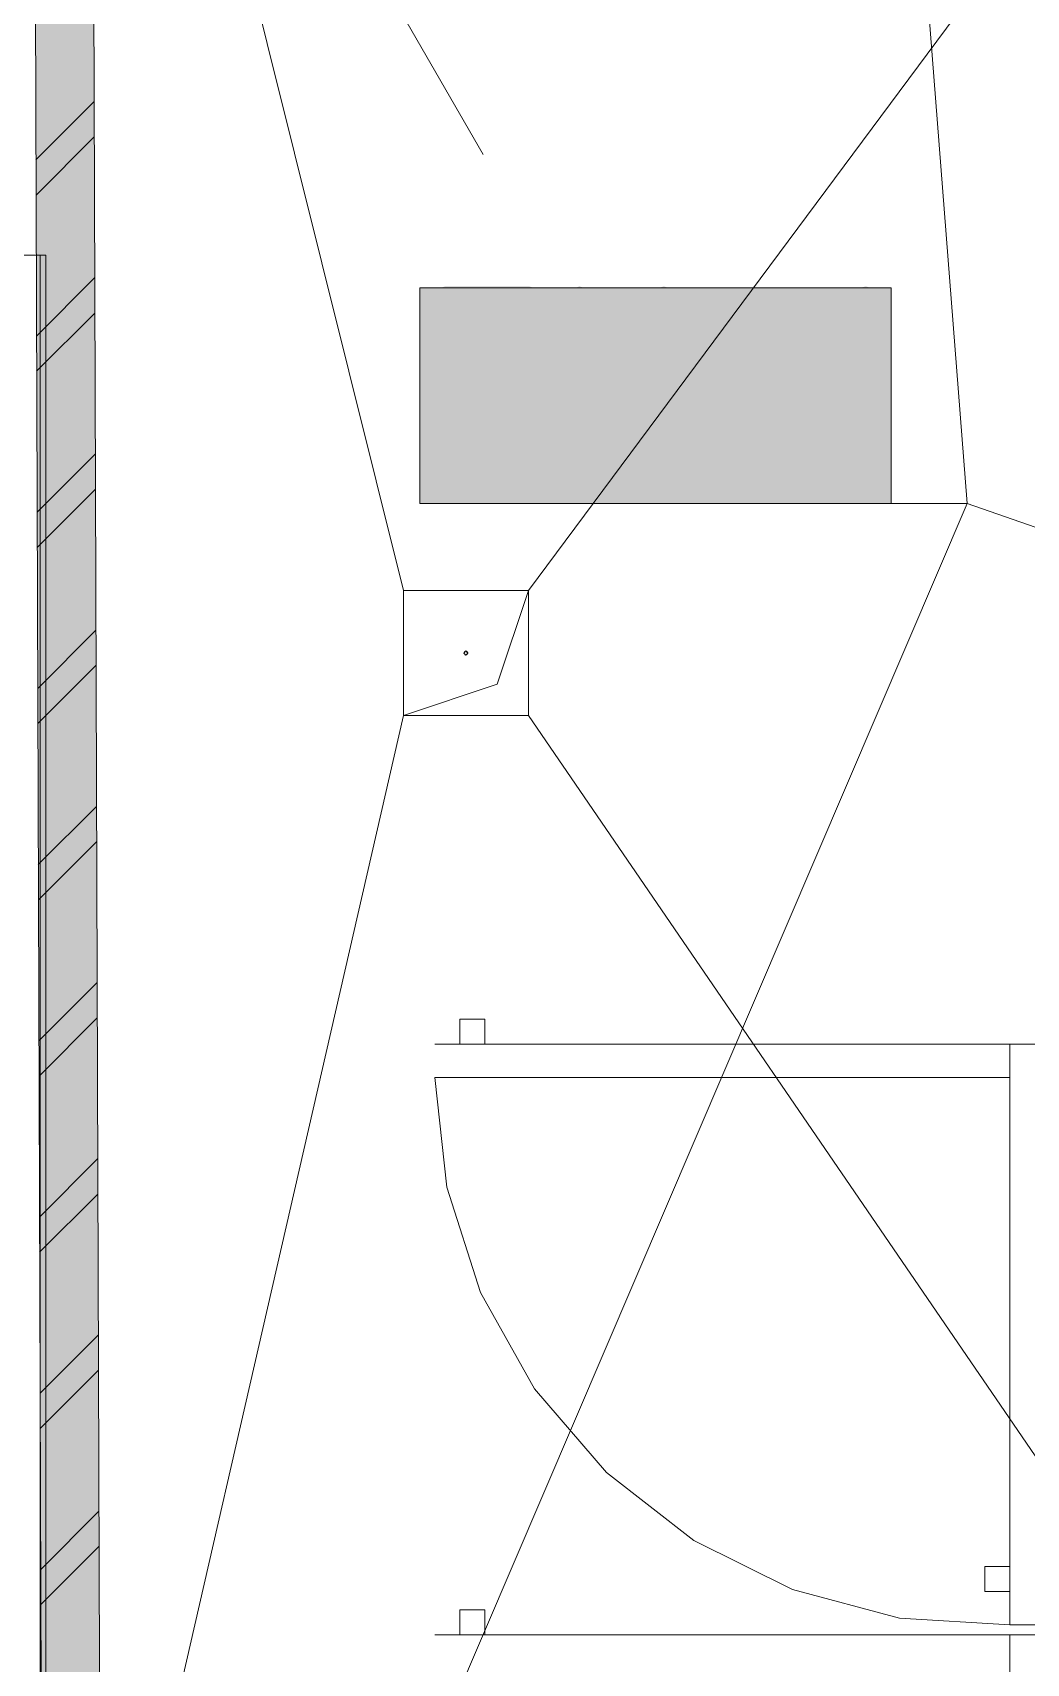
# Model space of a CAD drawing. Header units: millimetres. Extents: x -546 to 1681, y -650 to 1730.
# Drawn here: x 833.01 to 844.93, y 667.62 to 687.18 of the extents above; entities that cross this region are included whole.
import ezdxf

# ---------------------------------------------------------------- set-up
doc = ezdxf.new("R2010")
doc.units = ezdxf.units.MM

msp = doc.modelspace()

# ---------------------------------------------------------------- hatches: boundary and pattern name
at = {"true_color": 0xffffff}
h = msp.add_hatch(color=7, dxfattribs=at)
h.dxf.hatch_style = 2
h.paths.add_polyline_path([(833.858, 653.028), (833.158, 653.04), (833.009, 697.01), (833.709, 697.01)])
h = msp.add_hatch(color=7, dxfattribs=at)
h.dxf.hatch_style = 2
h.paths.add_polyline_path([(837.654, 684.121), (843.31, 684.121), (843.31, 681.533), (837.654, 681.533)])
h = msp.add_hatch(color=7, dxfattribs=at)
h.dxf.hatch_style = 2
h.paths.add_polyline_path([(837.654, 684.121), (843.31, 684.121), (843.31, 681.533), (837.654, 681.533)])
h = msp.add_hatch(color=7, dxfattribs=at)
h.dxf.hatch_style = 2
h.paths.add_polyline_path([(837.654, 684.121), (843.31, 684.121), (843.31, 681.533), (837.654, 681.533)])
at = {"true_color": 0x0077b0}
h = msp.add_hatch(color=144, dxfattribs=at)
h.dxf.hatch_style = 2
h.paths.add_polyline_path([(837.957, 684.139), (838.967, 684.139), (839.041, 684.113), (839.066, 684.037), (839.066, 682.219), (839.041, 682.144), (838.967, 682.121), (838.891, 682.144), (838.865, 682.219), (838.865, 683.935), (838.058, 683.935), (838.058, 682.219), (838.033, 682.144), (837.957, 682.121), (837.881, 682.144), (837.856, 682.219), (837.856, 684.037), (837.881, 684.113)])
h = msp.add_hatch(color=144, dxfattribs=at)
h.dxf.hatch_style = 2
h.paths.add_polyline_path([(837.957, 684.139), (838.967, 684.139), (839.041, 684.113), (839.066, 684.037), (839.066, 682.219), (839.041, 682.144), (838.967, 682.121), (838.891, 682.144), (838.865, 682.219), (838.865, 683.935), (838.058, 683.935), (838.058, 682.219), (838.033, 682.144), (837.957, 682.121), (837.881, 682.144), (837.856, 682.219), (837.856, 684.037), (837.881, 684.113)])
h = msp.add_hatch(color=144, dxfattribs=at)
h.dxf.hatch_style = 2
h.paths.add_polyline_path([(837.957, 684.139), (838.967, 684.139), (839.041, 684.113), (839.066, 684.037), (839.066, 682.219), (839.041, 682.144), (838.967, 682.121), (838.891, 682.144), (838.865, 682.219), (838.865, 683.935), (838.058, 683.935), (838.058, 682.219), (838.033, 682.144), (837.957, 682.121), (837.881, 682.144), (837.856, 682.219), (837.856, 684.037), (837.881, 684.113)])
h = msp.add_hatch(color=144, dxfattribs=at)
h.dxf.hatch_style = 2
h.paths.add_polyline_path([(839.471, 682.219), (839.471, 684.037), (839.496, 684.113), (839.572, 684.139), (839.648, 684.113), (839.674, 684.037), (839.674, 683.331), (840.481, 683.331), (840.481, 684.037), (840.506, 684.113), (840.583, 684.139), (840.656, 684.113), (840.681, 684.037), (840.681, 682.219), (840.656, 682.144), (840.583, 682.121), (840.506, 682.144), (840.481, 682.219), (840.481, 683.128), (839.674, 683.128), (839.674, 682.219), (839.648, 682.144), (839.572, 682.121), (839.496, 682.144)])
h = msp.add_hatch(color=144, dxfattribs=at)
h.dxf.hatch_style = 2
h.paths.add_polyline_path([(839.471, 682.219), (839.471, 684.037), (839.496, 684.113), (839.572, 684.139), (839.648, 684.113), (839.674, 684.037), (839.674, 683.331), (840.481, 683.331), (840.481, 684.037), (840.506, 684.113), (840.583, 684.139), (840.656, 684.113), (840.681, 684.037), (840.681, 682.219), (840.656, 682.144), (840.583, 682.121), (840.506, 682.144), (840.481, 682.219), (840.481, 683.128), (839.674, 683.128), (839.674, 682.219), (839.648, 682.144), (839.572, 682.121), (839.496, 682.144)])
h = msp.add_hatch(color=144, dxfattribs=at)
h.dxf.hatch_style = 2
h.paths.add_polyline_path([(839.471, 682.219), (839.471, 684.037), (839.496, 684.113), (839.572, 684.139), (839.648, 684.113), (839.674, 684.037), (839.674, 683.331), (840.481, 683.331), (840.481, 684.037), (840.506, 684.113), (840.583, 684.139), (840.656, 684.113), (840.681, 684.037), (840.681, 682.219), (840.656, 682.144), (840.583, 682.121), (840.506, 682.144), (840.481, 682.219), (840.481, 683.128), (839.674, 683.128), (839.674, 682.219), (839.648, 682.144), (839.572, 682.121), (839.496, 682.144)])
h = msp.add_hatch(color=144, dxfattribs=at)
h.dxf.hatch_style = 2
h.paths.add_polyline_path([(842.904, 683.794), (842.673, 683.563), (842.602, 683.532), (842.526, 683.557), (842.501, 683.633), (842.529, 683.704), (842.924, 684.099), (842.965, 684.128), (843.006, 684.139), (843.082, 684.113), (843.107, 684.037), (843.107, 682.219), (843.082, 682.144), (843.006, 682.121), (842.93, 682.144), (842.904, 682.219)])
h = msp.add_hatch(color=144, dxfattribs=at)
h.dxf.hatch_style = 2
h.paths.add_polyline_path([(842.904, 683.794), (842.673, 683.563), (842.602, 683.532), (842.526, 683.557), (842.501, 683.633), (842.529, 683.704), (842.924, 684.099), (842.965, 684.128), (843.006, 684.139), (843.082, 684.113), (843.107, 684.037), (843.107, 682.219), (843.082, 682.144), (843.006, 682.121), (842.93, 682.144), (842.904, 682.219)])
h = msp.add_hatch(color=144, dxfattribs=at)
h.dxf.hatch_style = 2
h.paths.add_polyline_path([(842.904, 683.794), (842.673, 683.563), (842.602, 683.532), (842.526, 683.557), (842.501, 683.633), (842.529, 683.704), (842.924, 684.099), (842.965, 684.128), (843.006, 684.139), (843.082, 684.113), (843.107, 684.037), (843.107, 682.219), (843.082, 682.144), (843.006, 682.121), (842.93, 682.144), (842.904, 682.219)])
h = msp.add_hatch(color=144, dxfattribs=at)
h.dxf.hatch_style = 2
h.paths.add_polyline_path([(841.995, 682.623), (841.188, 682.623), (841.111, 682.648), (841.086, 682.725), (841.111, 682.801), (841.188, 682.826), (841.995, 682.826), (842.071, 682.801), (842.096, 682.725), (842.071, 682.648)])
h = msp.add_hatch(color=144, dxfattribs=at)
h.dxf.hatch_style = 2
h.paths.add_polyline_path([(841.995, 682.623), (841.188, 682.623), (841.111, 682.648), (841.086, 682.725), (841.111, 682.801), (841.188, 682.826), (841.995, 682.826), (842.071, 682.801), (842.096, 682.725), (842.071, 682.648)])
h = msp.add_hatch(color=144, dxfattribs=at)
h.dxf.hatch_style = 2
h.paths.add_polyline_path([(841.995, 682.623), (841.188, 682.623), (841.111, 682.648), (841.086, 682.725), (841.111, 682.801), (841.188, 682.826), (841.995, 682.826), (842.071, 682.801), (842.096, 682.725), (842.071, 682.648)])

# ---------------------------------------------------------------- linework, layer by layer
at = {"color": 7, "lineweight": 0}
for points in [[(833.205, 697.551), (837.457, 680.489)], [(833.009, 697.01), (833.158, 653.04)], [(833.861, 652.328), (833.709, 697.01)], [(833.166, 694.814), (838.416, 685.721)], [(838.957, 680.489), (848.422, 693.223)], [(833.048, 685.657), (833.745, 686.355)], [(833.049, 685.234), (833.747, 685.932)], [(833.166, 684.514), (831.507, 684.514)], [(833.097, 657.96), (833.097, 684.514)], [(833.166, 661.088), (833.166, 684.514)], [(833.055, 683.543), (833.752, 684.241)], [(833.056, 683.12), (833.754, 683.818)], [(833.062, 681.429), (833.76, 682.126)], [(833.063, 681.006), (833.761, 681.704)], [(837.457, 678.989), (837.457, 680.489)], [(837.457, 680.489), (838.957, 680.489)], [(838.957, 680.489), (837.457, 680.489)], [(837.457, 680.489), (837.457, 678.989)], [(838.957, 680.489), (838.582, 679.364)], [(838.957, 680.489), (838.957, 678.989)], [(838.957, 678.989), (838.957, 680.489)], [(833.069, 679.315), (833.767, 680.012)], [(838.182, 679.739), (838.207, 679.764), (838.232, 679.739)], [(838.182, 679.739), (838.194, 679.761)], [(838.207, 679.764), (838.231, 679.746)], [(833.071, 678.892), (833.768, 679.589)], [(838.232, 679.739), (838.207, 679.714), (838.182, 679.739)], [(838.231, 679.733), (838.207, 679.714), (838.194, 679.718)], [(838.582, 679.364), (837.457, 678.989)], [(833.166, 660.289), (837.457, 678.989)], [(838.957, 678.989), (837.457, 678.989)], [(837.457, 678.989), (838.957, 678.989)], [(838.957, 678.989), (851.421, 660.78)], [(833.076, 677.2), (833.774, 677.898)], [(833.078, 676.778), (833.775, 677.475)], [(833.083, 675.086), (833.781, 675.784)], [(833.085, 674.663), (833.783, 675.361)], [(833.091, 672.972), (833.788, 673.67)], [(833.092, 672.549), (833.79, 673.247)], [(833.098, 670.858), (833.795, 671.556)], [(833.099, 670.435), (833.797, 671.133)], [(833.105, 668.744), (833.803, 669.441)], [(833.106, 668.321), (833.804, 669.019)]]:
    msp.add_lwpolyline(points, dxfattribs=at)
at = {"color": 144, "lineweight": 0, "true_color": 0x0077b0}
for points in [[(843.132, 695.522), (844.223, 681.533)], [(837.654, 684.121), (843.31, 684.121)], [(837.654, 681.533), (837.654, 684.121)], [(837.654, 684.121), (843.31, 684.121)], [(837.654, 681.533), (837.654, 684.121)], [(837.654, 684.121), (843.31, 684.121)], [(837.654, 681.533), (837.654, 684.121)], [(843.31, 684.121), (843.31, 681.533)], [(843.31, 684.121), (843.31, 681.533)], [(843.31, 684.121), (843.31, 681.533)], [(834.431, 658.65), (844.223, 681.533)], [(843.31, 681.533), (837.654, 681.533)], [(843.31, 681.533), (837.654, 681.533)], [(843.31, 681.533), (837.654, 681.533)], [(844.223, 681.533), (843.31, 681.533)], [(844.223, 681.533), (843.31, 681.533)], [(844.223, 681.533), (843.31, 681.533)], [(850.052, 679.504), (844.223, 681.533)]]:
    msp.add_lwpolyline(points, dxfattribs=at)
at = {"color": 8, "lineweight": 0, "true_color": 0x7f7f7f}
for points in [[(838.133, 675.048), (838.133, 675.348)], [(838.133, 675.348), (838.433, 675.348)], [(838.433, 675.348), (838.433, 675.048)], [(844.733, 675.048), (837.833, 675.048)], [(844.733, 668.078), (844.733, 675.048)], [(844.733, 675.048), (851.683, 675.048)], [(837.833, 674.648), (837.978, 673.33)], [(844.733, 674.648), (837.833, 674.648)], [(837.978, 673.33), (838.383, 672.068)], [(838.383, 672.068), (839.03, 670.91)], [(839.03, 670.91), (839.894, 669.905)], [(839.894, 669.905), (840.941, 669.091)], [(840.941, 669.091), (842.128, 668.501)], [(844.433, 668.478), (844.433, 668.778)], [(844.433, 668.778), (844.733, 668.778)], [(842.128, 668.501), (843.409, 668.159)], [(844.733, 668.478), (844.433, 668.478)], [(838.133, 667.957), (838.133, 668.257)], [(838.133, 668.257), (838.433, 668.257)], [(838.433, 668.257), (838.433, 667.957)], [(843.409, 668.159), (844.733, 668.078)], [(851.683, 668.078), (844.733, 668.078)], [(844.733, 667.957), (837.833, 667.957)], [(844.733, 660.987), (844.733, 667.957)], [(844.733, 667.957), (851.683, 667.957)]]:
    msp.add_lwpolyline(points, dxfattribs=at)

doc.saveas('drawing.dxf')
